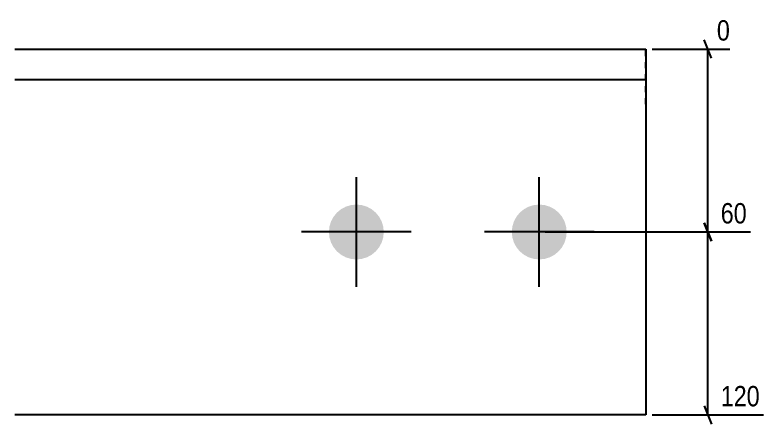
# Model space of a CAD drawing. Header units: millimetres. Extents: x 7 to 15068, y 3 to 600.
# Drawn here: x 7765.1 to 8010.8, y 4.8 to 139 of the extents above; entities that cross this region are included whole.
import ezdxf

# ---------------------------------------------------------------- set-up
doc = ezdxf.new("R2010")
doc.units = ezdxf.units.MM
doc.linetypes.add('DXK_LINE_DOT2', pattern=[3.9198, 1.9599, -1.9599])
doc.layers.add('MÅLSÆTNING', color=7, linetype='Continuous')
doc.layers.add('STÅL', color=7, linetype='Continuous')
doc.styles.add('Arial Narrow', font='ARIALN.TTF', dxfattribs={"height": 0.2})

msp = doc.modelspace()

# ---------------------------------------------------------------- hatches: boundary and pattern name
at = {"layer": 'STÅL', "linetype": 'Continuous'}
for points in [[(7877.07, 58.8, -1), (7877.07, 76.8, -1)], [(7937.07, 58.8, -1), (7937.07, 76.8, -1)]]:
    msp.add_hatch(color=96, dxfattribs=at).paths.add_polyline_path(points)

# ---------------------------------------------------------------- linework, layer by layer
at = {"layer": 'MÅLSÆTNING', "color": 7, "linetype": 'Continuous'}
for p, q in [((7993.55, 124.8), (7991.15, 130.8)), ((7974.08, 127.8), (7999.62, 127.8)), ((7992.35, 67.8), (7992.35, 127.8)), ((7991.15, 70.8), (7993.55, 64.8)), ((7993.55, 64.8), (7991.15, 70.8)), ((7939.07, 67.8), (8006.43, 67.8)), ((7939.07, 67.8), (8006.43, 67.8)), ((7992.35, 7.8), (7992.35, 67.8)), ((7991.15, 10.8), (7993.55, 4.8)), ((7974.08, 7.8), (8010.7, 7.8))]:
    msp.add_line(p, q, dxfattribs=at)
at = {"layer": 'STÅL', "color": 2, "linetype": 'Continuous'}
for p, q in [((7765.07, 127.8), (7972.08, 127.8)), ((7972.08, 127.8), (7972.08, 7.8)), ((7765.07, 117.8), (7972.08, 117.8)), ((7972.08, 7.8), (7765.07, 7.8))]:
    msp.add_line(p, q, dxfattribs=at)
at = {"layer": 'STÅL', "color": 7, "linetype": 'DXK_LINE_DOT2'}
msp.add_line((7972.08, 109.77), (7972.08, 127.8), dxfattribs=at)
at = {"layer": 'STÅL', "color": 96, "linetype": 'Continuous'}
for p, q in [((7877.07, 49.8), (7877.07, 85.8)), ((7937.07, 49.8), (7937.07, 85.8)), ((7895.07, 67.8), (7859.07, 67.8)), ((7955.07, 67.8), (7919.07, 67.8))]:
    msp.add_line(p, q, dxfattribs=at)

# ---------------------------------------------------------------- wipeouts: each hides what was drawn before it
at = {"color": 0, "linetype": 'Continuous'}
for points in [[(8006.56, 69.2), (8006.56, 79), (7995.22, 79), (7995.22, 69.2)], [(8010.82, 9.2), (8010.82, 19), (7995.22, 19), (7995.22, 9.2)]]:
    msp.add_wipeout(points, dxfattribs=at).dxf.layer = 'MÅLSÆTNING'

# ---------------------------------------------------------------- next in the draw order: texts
at = {"layer": 'MÅLSÆTNING', "color": 3, "linetype": 'Continuous', "style": 'Arial Narrow'}
for s, p in [('60', (7996.62, 70.6)), ('120', (7996.62, 10.6))]:
    msp.add_text(s, height=6.681, dxfattribs=at).set_placement(p)

# ---------------------------------------------------------------- next in the draw order: wipeouts: each hides what was drawn before it
at = {"color": 0, "linetype": 'Continuous'}
msp.add_wipeout([(8001.02, 129.2), (8001.02, 139), (7993.95, 139), (7993.95, 129.2)], dxfattribs=at).dxf.layer = 'MÅLSÆTNING'

# ---------------------------------------------------------------- next in the draw order: texts
at = {"layer": 'MÅLSÆTNING', "color": 3, "linetype": 'Continuous', "style": 'Arial Narrow'}
msp.add_text('0', height=6.68, dxfattribs=at).set_placement((7995.35, 130.6))

doc.saveas('drawing.dxf')
